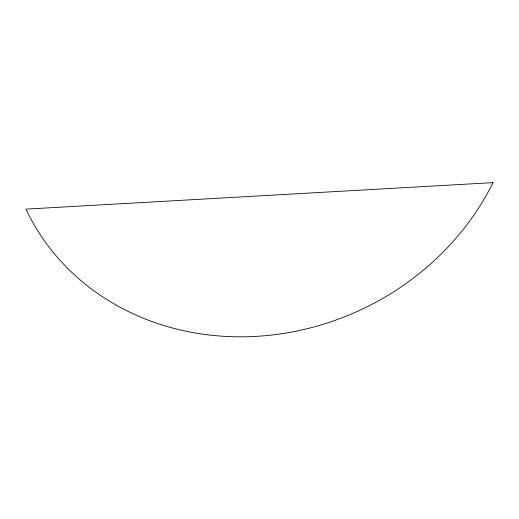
<?xml version="1.0" encoding="UTF-8"?>
<svg xmlns="http://www.w3.org/2000/svg" width="519" height="519" viewBox="0 0 519 519"><rect width="100%" height="100%" fill="white"/><g stroke="black" fill="none" stroke-linecap="round" stroke-linejoin="round"><path stroke-width="0.78" d="M493.05 182.623L25.95 209.131A260.908 233.9 -25.1 0 0 256.023 336.377A260.908 233.9 -25.1 0 0 493.05 182.623"/></g></svg>
